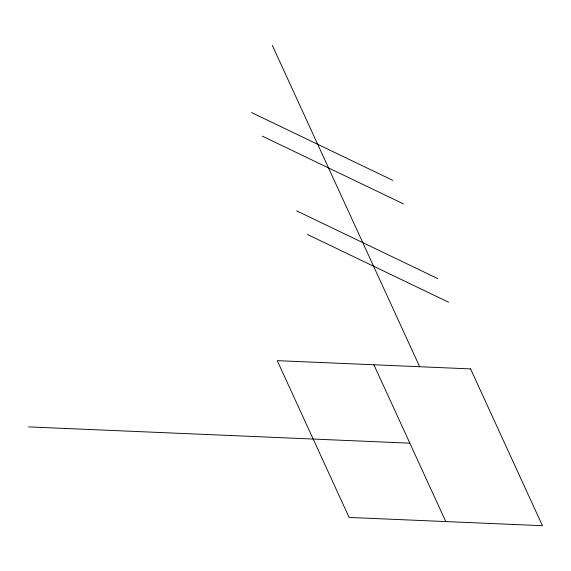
<?xml version="1.0" encoding="UTF-8"?>
<svg xmlns="http://www.w3.org/2000/svg" width="571" height="571" viewBox="0 0 571 571"><rect width="100%" height="100%" fill="white"/><g stroke="black" fill="none" stroke-linecap="round" stroke-linejoin="round"><path stroke-width="0.86" d="M28.55 426.894L409.842 443.175M251.511 112.537L392.712 180.322M262.339 136.155L403.54 203.94M296.577 210.835L437.771 278.612M307.405 234.453L448.599 302.237M272.296 45.295L419.664 366.732M373.898 364.776L445.787 521.58M470.561 368.909L277.235 360.651L349.124 517.447L542.45 525.705L470.561 368.909"/></g></svg>
